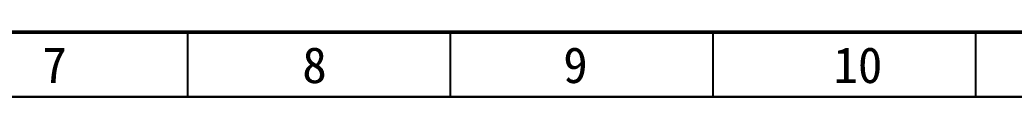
# Model space of a CAD drawing. Extents: x 2439 to 2860, y 496 to 788.
# Drawn here: x 2608.1 to 2704.7, y 781.9 to 788.2 of the extents above; entities that cross this region are included whole.
import ezdxf

# ---------------------------------------------------------------- set-up
doc = ezdxf.new("R2010")
doc.units = 0
doc.header["$LTSCALE"] = 15
doc.header["$MEASUREMENT"] = 0
doc.layers.get('0').update_dxf_attribs({"linetype": 'CONTINUOUS'})
doc.styles.add('样式 3 3.5', font='', dxfattribs={"height": 3.5})
doc.styles.get('样式 3 3.5').set_extended_font_data('FangSong_GB2312')

msp = doc.modelspace()

# ---------------------------------------------------------------- linework, layer by layer
at = {"color": 0, "lineweight": 50}
msp.add_line((2439.495, 788.235), (2860.335, 788.235), dxfattribs=at)
at = {"color": 0}
for p, q in [((2624.4, 788.235), (2624.4, 781.935)), ((2649.915, 788.235), (2649.915, 781.935)), ((2675.43, 788.235), (2675.43, 781.935)), ((2700.945, 788.235), (2700.945, 781.935))]:
    msp.add_line(p, q, dxfattribs=at)
at = {"color": 0, "lineweight": 30}
msp.add_line((2445.795, 781.935), (2854.035, 781.935), dxfattribs=at)

# ---------------------------------------------------------------- texts
at = {"color": 0, "style": '样式 3 3.5'}
for s, p in [('7', (2610.3, 783.277)), ('8', (2635.543, 783.277)), ('9', (2660.885, 783.277)), ('10', (2687.125, 783.277))]:
    msp.add_text(s, height=3.5, dxfattribs=at).set_placement(p)

doc.saveas('drawing.dxf')
